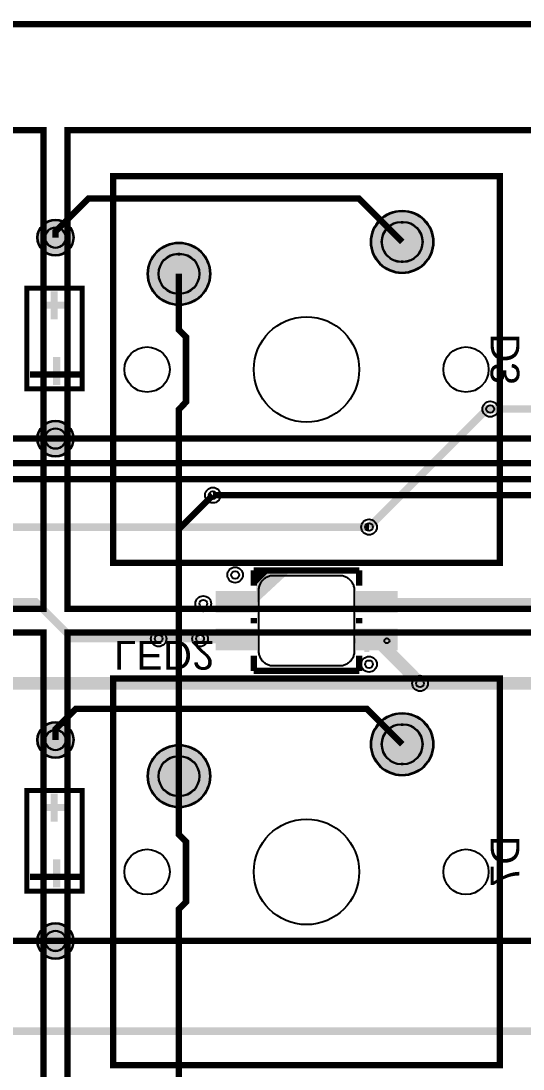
# Model space of a CAD drawing. Header units: millimetres. Extents: x 0 to 100, y 0 to 92.
# Drawn here: x 41.12 to 61.12, y 47.15 to 88.88 of the extents above; entities that cross this region are included whole.
import ezdxf

# ---------------------------------------------------------------- set-up
doc = ezdxf.new("R2010")
doc.units = ezdxf.units.MM
for name, color, linetype, true_color in [('BoardOutLine', 7, 'Continuous', 0xff00ff), ('BottomLayer', 7, 'Continuous', 0x0000ff), ('BottomPasteMaskLayer', 7, 'Continuous', 0x800000), ('BottomSilkLayer', 7, 'Continuous', 0x66cc33), ('BottomSolderMaskLayer', 7, 'Continuous', 0xaa00ff), ('Document', 7, 'Continuous', 0xffffff), ('Hole', 7, 'Continuous', 0x222222), ('Multi-Layer', 7, 'Continuous', 0xc0c0c0), ('TopLayer', 7, 'Continuous', 0xff0000), ('TopSilkLayer', 7, 'Continuous', 0xffcc00), ('TopSolderMaskLayer', 7, 'Continuous', 0x800080)]:
    doc.layers.add(name, color=color, linetype=linetype, true_color=true_color)
doc.styles.get("Standard").update_dxf_attribs({"font": 'arial.ttf'})

msp = doc.modelspace()

# ---------------------------------------------------------------- hatches: boundary and pattern name
at = {"layer": 'BottomLayer'}
for points in [[(50.5, 65.34), (48.9, 65.34), (48.9, 66.16), (50.5, 66.16)], [(56.1, 65.34), (54.5, 65.34), (54.5, 66.16), (56.1, 66.16)], [(50.5, 63.84), (48.9, 63.84), (48.9, 64.66), (50.5, 64.66)], [(56.1, 63.84), (54.5, 63.84), (54.5, 64.66), (56.1, 64.66)]]:
    msp.add_hatch(color=256, dxfattribs=at).paths.add_polyline_path(points)
at = {"layer": 'BottomPasteMaskLayer'}
for points in [[(50.5, 65.34), (48.9, 65.34), (48.9, 66.16), (50.5, 66.16)], [(56.1, 65.34), (54.5, 65.34), (54.5, 66.16), (56.1, 66.16)], [(50.5, 63.84), (48.9, 63.84), (48.9, 64.66), (50.5, 64.66)], [(56.1, 63.84), (54.5, 63.84), (54.5, 64.66), (56.1, 64.66)]]:
    msp.add_hatch(color=256, dxfattribs=at).paths.add_polyline_path(points)
at = {"layer": 'BottomSilkLayer'}
msp.add_hatch(color=256, dxfattribs=at).paths.add_polyline_path([(50.4, 66.6), (50.4, 67), (50.7, 67)])
at = {"layer": 'BottomSolderMaskLayer'}
for points in [[(41.775, 80.25, 1), (43.225, 80.25, 1)], [(55.06, 80.08, 1), (57.561, 80.08, 1)], [(46.17, 78.81, 1), (48.671, 78.81, 1)], [(41.775, 72.25, 1), (43.225, 72.25, 1)], [(50.525, 65.315), (48.875, 65.315), (48.875, 66.185), (50.525, 66.185)], [(56.125, 65.315), (54.475, 65.315), (54.475, 66.185), (56.125, 66.185)], [(50.525, 63.815), (48.875, 63.815), (48.875, 64.685), (50.525, 64.685)], [(56.125, 63.815), (54.475, 63.815), (54.475, 64.685), (56.125, 64.685)], [(41.775, 60.25, 1), (43.225, 60.25, 1)], [(55.06, 60.08, 1), (57.561, 60.08, 1)], [(46.17, 58.81, 1), (48.671, 58.81, 1)], [(41.775, 52.25, 1), (43.225, 52.25, 1)]]:
    msp.add_hatch(color=256, dxfattribs=at).paths.add_polyline_path(points)
at = {"layer": 'Document'}
for points in [[(42.593, 77.277), (42.593, 78.117), (42.313, 78.117), (42.313, 77.277), (42.313, 76.997), (42.593, 76.997)], [(42.173, 77.417), (43.013, 77.417), (43.013, 77.697), (42.173, 77.697), (41.893, 77.697), (41.893, 77.417)], [(42.407, 75.223), (42.407, 74.383), (42.687, 74.383), (42.687, 75.223), (42.687, 75.503), (42.407, 75.503)], [(50.5, 65.7), (51.9, 67), (50.5, 67)], [(50, 65.6), (49.2, 65.6), (49.2, 65.8), (50.1, 65.8), (50.1, 65.7), (50.1, 65.6)], [(55.25, 64.1), (54.45, 64.1), (54.45, 64.3), (55.35, 64.3), (55.35, 64.2), (55.35, 64.1)], [(55, 64.55), (55, 63.75), (54.8, 63.75), (54.8, 64.65), (54.9, 64.65), (55, 64.65)], [(42.593, 57.277), (42.593, 58.117), (42.313, 58.117), (42.313, 57.277), (42.313, 56.997), (42.593, 56.997)], [(42.173, 57.417), (43.013, 57.417), (43.013, 57.697), (42.173, 57.697), (41.893, 57.697), (41.893, 57.417)], [(42.407, 55.223), (42.407, 54.383), (42.687, 54.383), (42.687, 55.223), (42.687, 55.503), (42.407, 55.503)]]:
    msp.add_hatch(color=256, dxfattribs=at).paths.add_polyline_path(points)
at = {"layer": 'Multi-Layer'}
for points in [[(55.085, 80.08, 1), (57.535, 80.08, 1)], [(41.8, 80.25, 1), (43.2, 80.25, 1)], [(46.195, 78.81, 1), (48.645, 78.81, 1)], [(41.8, 72.25, 1), (43.2, 72.25, 1)], [(41.8, 60.25, 1), (43.2, 60.25, 1)], [(55.085, 60.08, 1), (57.535, 60.08, 1)], [(46.195, 58.81, 1), (48.645, 58.81, 1)], [(41.8, 52.25, 1), (43.2, 52.25, 1)]]:
    msp.add_hatch(color=256, dxfattribs=at).paths.add_polyline_path(points)
at = {"layer": 'TopSolderMaskLayer'}
for points in [[(41.775, 80.25, 1), (43.225, 80.25, 1)], [(55.06, 80.08, 1), (57.561, 80.08, 1)], [(46.17, 78.81, 1), (48.671, 78.81, 1)], [(41.775, 72.25, 1), (43.225, 72.25, 1)], [(41.775, 60.25, 1), (43.225, 60.25, 1)], [(55.06, 60.08, 1), (57.561, 60.08, 1)], [(46.17, 58.81, 1), (48.671, 58.81, 1)], [(41.775, 52.25, 1), (43.225, 52.25, 1)]]:
    msp.add_hatch(color=256, dxfattribs=at).paths.add_polyline_path(points)

# ---------------------------------------------------------------- linework, layer by layer
at = {"layer": 'BoardOutLine', "const_width": 0.254}
msp.add_lwpolyline([(0, 88.75), (100, 88.75), (100, 0), (0, 0), (0, 88.75)], close=True, dxfattribs=at)
at = {"layer": 'BottomLayer'}
for points, const_width in [([(47.419, 78.811), (47.419, 76.581), (47.699, 76.299), (47.699, 73.701), (47.419, 73.419), (47.419, 58.811)], 0.254), ([(59.817, 73.426), (59.69, 73.426), (54.991, 68.727)], 0.3), ([(48.768, 69.997), (47.419, 68.656)], 0.254), ([(35.3, 65.75), (41.712, 65.75), (43.18, 64.282), (46.609, 64.282)], 0.3), ([(55.3, 65.75), (61.651, 65.75), (63.119, 64.282), (66.548, 64.282)], 0.3), ([(48.26, 64.282), (48.292, 64.25), (49.7, 64.25)], 0.3), ([(55.301, 64.249), (57.023, 62.504)], 0.5), ([(47.419, 58.811), (47.419, 56.48), (47.699, 56.2), (47.699, 53.8), (47.419, 53.52), (47.419, 38.811)], 0.254)]:
    msp.add_lwpolyline(points, dxfattribs=dict(at, const_width=const_width))
at = {"layer": 'BottomSilkLayer', "const_width": 0.2}
for points in [[(41.357, 78.234), (41.357, 74.234), (43.557, 74.234), (43.557, 78.234), (41.357, 78.234)], [(41.357, 58.234), (41.357, 54.234), (43.557, 54.234), (43.557, 58.234), (41.357, 58.234)]]:
    msp.add_lwpolyline(points, close=True, dxfattribs=at)
at = {"layer": 'BottomSilkLayer', "const_width": 0.254}
for points in [[(41.484, 74.805), (43.516, 74.805)], [(50.399, 66.521), (50.879, 66.999), (50.958, 66.999)], [(54.6, 67), (50.4, 67)], [(50.4, 66.9), (50.4, 67)], [(50.4, 66.391), (50.4, 66.9)], [(54.6, 66.9), (54.6, 67)], [(54.6, 66.391), (54.6, 66.9)], [(50.4, 64.891), (50.4, 65.109)], [(54.6, 64.891), (54.6, 65.109)], [(50.4, 63), (50.4, 63.609)], [(54.6, 63), (54.6, 63.609)], [(50.4, 63), (54.6, 63)], [(41.484, 54.805), (43.516, 54.805)]]:
    msp.add_lwpolyline(points, dxfattribs=at)
at = {"layer": 'BottomSolderMaskLayer'}
for points in [[(56.349, 80.871), (56.27, 80.871)], [(47.459, 79.601), (47.38, 79.601)], [(56.349, 79.289), (56.27, 79.289)], [(47.459, 78.019), (47.38, 78.019)], [(56.349, 60.871), (56.27, 60.871)], [(47.459, 59.601), (47.38, 59.601)], [(56.349, 59.289), (56.27, 59.289)], [(47.459, 58.019), (47.38, 58.019)]]:
    msp.add_lwpolyline(points, close=True, dxfattribs=at)
for centre, radius in [((42.5, 80.25), 0.725), ((56.31, 80.08), 1.25), ((42.5, 80.25), 0.414), ((47.42, 78.81), 1.25), ((42.5, 72.25), 0.725), ((42.5, 72.25), 0.414), ((42.5, 60.25), 0.725), ((56.31, 60.08), 1.25), ((42.5, 60.25), 0.414), ((47.42, 58.81), 1.25), ((42.5, 52.25), 0.725), ((42.5, 52.25), 0.414)]:
    msp.add_circle(centre, radius, dxfattribs=at)
for centre, start, end in [((56.27, 80.08), 90, 270), ((56.349, 80.08), 270, 90), ((47.38, 78.81), 90, 270), ((47.459, 78.81), 270, 90), ((56.27, 60.08), 90, 270), ((56.349, 60.08), 270, 90), ((47.38, 58.81), 90, 270), ((47.459, 58.81), 270, 90)]:
    msp.add_arc(centre, 0.791, start, end, dxfattribs=at)
at = {"layer": 'Document', "const_width": 0.254}
for points in [[(22.975, 84.525), (42.025, 84.525), (42.025, 65.475), (22.975, 65.475), (22.975, 84.525)], [(42.975, 84.525), (62.025, 84.525), (62.025, 65.475), (42.975, 65.475), (42.975, 84.525)], [(22.975, 64.525), (42.025, 64.525), (42.025, 45.475), (22.975, 45.475), (22.975, 64.525)], [(42.975, 64.525), (62.025, 64.525), (62.025, 45.475), (42.975, 45.475), (42.975, 64.525)]]:
    msp.add_lwpolyline(points, close=True, dxfattribs=at)
at = {"layer": 'Document'}
msp.add_circle((55.7, 64.2), 0.1, dxfattribs=at)
at = {"layer": 'Hole'}
for centre in [(59.817, 73.426), (48.768, 69.997), (54.991, 68.727), (49.657, 66.822), (48.387, 65.679), (46.609, 64.282), (48.26, 64.282), (54.991, 63.266), (57.023, 62.504)]:
    msp.add_circle(centre, 0.155, dxfattribs=at)
at = {"layer": 'Multi-Layer'}
for points in [[(56.349, 80.855), (56.271, 80.855)], [(47.459, 79.585), (47.381, 79.585)], [(56.349, 79.305), (56.271, 79.305)], [(47.459, 78.035), (47.381, 78.035)], [(50.6, 66.2), (50.6, 66.235), (50.603, 66.271), (50.608, 66.306), (50.615, 66.341), (50.623, 66.375), (50.634, 66.409), (50.647, 66.442), (50.662, 66.474), (50.678, 66.505), (50.697, 66.535), (50.717, 66.565), (50.739, 66.592), (50.762, 66.619), (50.787, 66.644), (50.814, 66.668), (50.842, 66.69), (50.871, 66.71), (50.901, 66.729), (50.932, 66.745), (50.964, 66.76), (50.997, 66.773), (51.031, 66.784), (51.065, 66.793), (51.1, 66.8), (53.9, 66.8), (53.935, 66.793), (53.969, 66.784), (54.003, 66.773), (54.036, 66.76), (54.068, 66.745), (54.099, 66.729), (54.129, 66.71), (54.158, 66.69), (54.186, 66.668), (54.212, 66.644), (54.237, 66.619), (54.261, 66.592), (54.283, 66.565), (54.303, 66.535), (54.321, 66.505), (54.338, 66.474), (54.353, 66.442), (54.366, 66.409), (54.376, 66.375), (54.385, 66.341), (54.392, 66.306), (54.397, 66.271), (54.399, 66.235), (54.4, 66.2), (54.4, 66.2), (54.4, 63.8), (54.399, 63.765), (54.397, 63.729), (54.392, 63.694), (54.385, 63.659), (54.376, 63.625), (54.366, 63.591), (54.353, 63.558), (54.338, 63.526), (54.321, 63.495), (54.303, 63.465), (54.283, 63.435), (54.261, 63.408), (54.237, 63.381), (54.212, 63.356), (54.186, 63.332), (54.158, 63.31), (54.129, 63.29), (54.099, 63.271), (54.068, 63.255), (54.036, 63.24), (54.003, 63.227), (53.969, 63.216), (53.935, 63.207), (53.9, 63.2), (51.1, 63.2), (51.065, 63.207), (51.031, 63.216), (50.997, 63.227), (50.964, 63.24), (50.932, 63.255), (50.901, 63.271), (50.871, 63.29), (50.842, 63.31), (50.814, 63.332), (50.787, 63.356), (50.762, 63.381), (50.739, 63.408), (50.717, 63.435), (50.697, 63.465), (50.678, 63.495), (50.662, 63.526), (50.647, 63.558), (50.634, 63.591), (50.623, 63.625), (50.615, 63.659), (50.608, 63.694), (50.603, 63.729), (50.6, 63.765), (50.6, 63.8)], [(56.349, 60.855), (56.271, 60.855)], [(47.459, 59.585), (47.381, 59.585)], [(56.349, 59.305), (56.271, 59.305)], [(47.459, 58.035), (47.381, 58.035)]]:
    msp.add_lwpolyline(points, close=True, dxfattribs=at)
for centre, radius in [((56.31, 80.08), 1.225), ((42.5, 80.25), 0.7), ((42.5, 80.25), 0.4), ((47.42, 78.81), 1.225), ((52.5, 75), 2.1), ((46.15, 75), 0.9), ((58.85, 75), 0.9), ((59.817, 73.426), 0.31), ((42.5, 72.25), 0.7), ((42.5, 72.25), 0.4), ((48.768, 69.997), 0.31), ((54.991, 68.727), 0.31), ((49.657, 66.822), 0.31), ((48.387, 65.679), 0.31), ((46.609, 64.282), 0.31), ((48.26, 64.282), 0.31), ((54.991, 63.266), 0.31), ((57.023, 62.504), 0.31), ((42.5, 60.25), 0.7), ((56.31, 60.08), 1.225), ((42.5, 60.25), 0.4), ((47.42, 58.81), 1.225), ((52.5, 55), 2.1), ((46.15, 55), 0.9), ((58.85, 55), 0.9), ((42.5, 52.25), 0.7), ((42.5, 52.25), 0.4)]:
    msp.add_circle(centre, radius, dxfattribs=at)
for centre, start, end in [((56.271, 80.08), 90, 270), ((56.349, 80.08), 270, 90), ((47.381, 78.81), 90, 270), ((47.459, 78.81), 270, 90), ((56.271, 60.08), 90, 270), ((56.349, 60.08), 270, 90), ((47.381, 58.81), 90, 270), ((47.459, 58.81), 270, 90)]:
    msp.add_arc(centre, 0.775, start, end, dxfattribs=at)
at = {"layer": 'TopLayer'}
for points, const_width in [([(42.5, 80.25), (42.5, 80.493), (43.815, 81.808), (54.582, 81.808), (56.31, 80.08)], 0.254), ([(68.961, 73.045), (68.58, 73.426), (59.817, 73.426)], 0.3), ([(42.5, 72.25), (22.5, 72.25)], 0.254), ([(42.5, 72.25), (62.5, 72.25)], 0.254), ([(8.763, 71.267), (74.295, 71.267), (78.613, 71.267), (85.471, 64.409)], 0.254), ([(85.471, 63.52), (78.359, 70.632), (28.829, 70.632)], 0.254), ([(85.471, 62.631), (78.105, 69.997), (48.768, 69.997)], 0.254), ([(54.991, 68.727), (8.89, 68.727)], 0.3), ([(54.864, 68.727), (54.991, 68.727)], 0.3), ([(46.609, 64.282), (48.26, 64.282)], 0.3), ([(78.232, 63.901), (78.232, 58.694), (76.962, 57.424), (76.962, 49.169), (76.454, 48.661), (8.763, 48.661)], 0.3), ([(67.056, 62.504), (17.399, 62.504)], 0.5), ([(42.499, 60.251), (42.499, 60.68), (43.307, 61.488), (54.902, 61.488), (56.309, 60.081)], 0.254), ([(22.5, 52.25), (42.5, 52.25)], 0.254), ([(42.5, 52.25), (62.5, 52.25)], 0.254)]:
    msp.add_lwpolyline(points, dxfattribs=dict(at, const_width=const_width))
at = {"layer": 'TopSilkLayer', "const_width": 0.254}
for points in [[(44.8, 82.7), (60.2, 82.7), (60.2, 67.3), (44.8, 67.3), (44.8, 82.7)], [(44.8, 62.7), (60.2, 62.7), (60.2, 47.3), (44.8, 47.3), (44.8, 62.7)]]:
    msp.add_lwpolyline(points, close=True, dxfattribs=at)
at = {"layer": 'TopSolderMaskLayer'}
for points in [[(56.349, 80.871), (56.27, 80.871)], [(47.459, 79.601), (47.38, 79.601)], [(56.349, 79.289), (56.27, 79.289)], [(47.459, 78.019), (47.38, 78.019)], [(56.349, 60.871), (56.27, 60.871)], [(47.459, 59.601), (47.38, 59.601)], [(56.349, 59.289), (56.27, 59.289)], [(47.459, 58.019), (47.38, 58.019)]]:
    msp.add_lwpolyline(points, close=True, dxfattribs=at)
for centre, radius in [((42.5, 80.25), 0.725), ((56.31, 80.08), 1.25), ((42.5, 80.25), 0.414), ((47.42, 78.81), 1.25), ((42.5, 72.25), 0.725), ((42.5, 72.25), 0.414), ((42.5, 60.25), 0.725), ((56.31, 60.08), 1.25), ((42.5, 60.25), 0.414), ((47.42, 58.81), 1.25), ((42.5, 52.25), 0.725), ((42.5, 52.25), 0.414)]:
    msp.add_circle(centre, radius, dxfattribs=at)
for centre, start, end in [((56.27, 80.08), 90, 270), ((56.349, 80.08), 270, 90), ((47.38, 78.81), 90, 270), ((47.459, 78.81), 270, 90), ((56.27, 60.08), 90, 270), ((56.349, 60.08), 270, 90), ((47.38, 58.81), 90, 270), ((47.459, 58.81), 270, 90)]:
    msp.add_arc(centre, 0.791, start, end, dxfattribs=at)

# ---------------------------------------------------------------- texts
at = {"layer": 'BottomSilkLayer', "text_generation_flag": 2}
for s, rotation, p in [('D3', 90, (60.976, 76.44)), ('LED2', 180, (44.831, 64.194)), ('D7', 90, (60.976, 56.44))]:
    msp.add_text(s, height=1.143, rotation=rotation, dxfattribs=at).set_placement(p)

doc.saveas('drawing.dxf')
